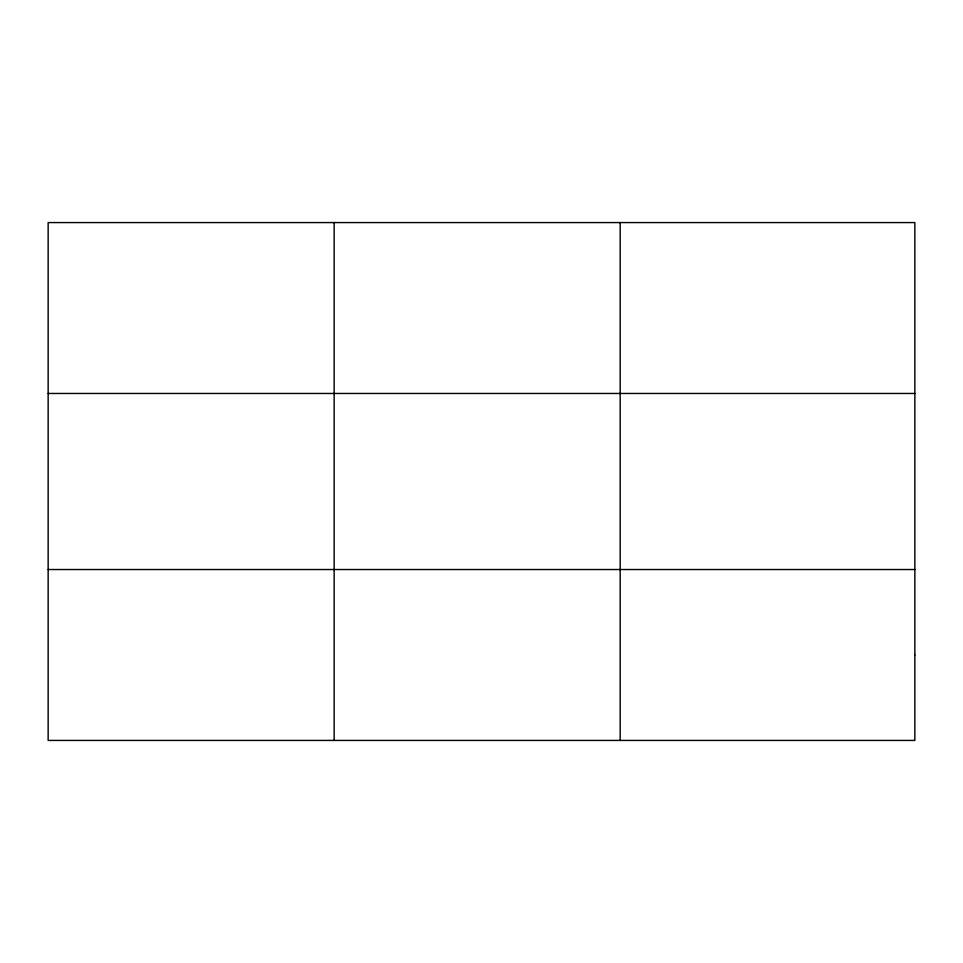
<?xml version="1.0" encoding="UTF-8"?>
<svg xmlns="http://www.w3.org/2000/svg" width="963" height="963" viewBox="0 0 963 963"><rect width="100%" height="100%" fill="white"/><g stroke="black" fill="none" stroke-linecap="round" stroke-linejoin="round"><path stroke-width="1.44" d="M334.161 222.573L334.161 740.427M620.172 222.573L620.172 740.427M48.15 393.47L914.85 393.47M48.15 569.53L914.85 569.53M914.85 654.984L914.85 740.427L48.15 740.427L48.15 222.573L914.85 222.573L914.85 654.984"/></g></svg>
